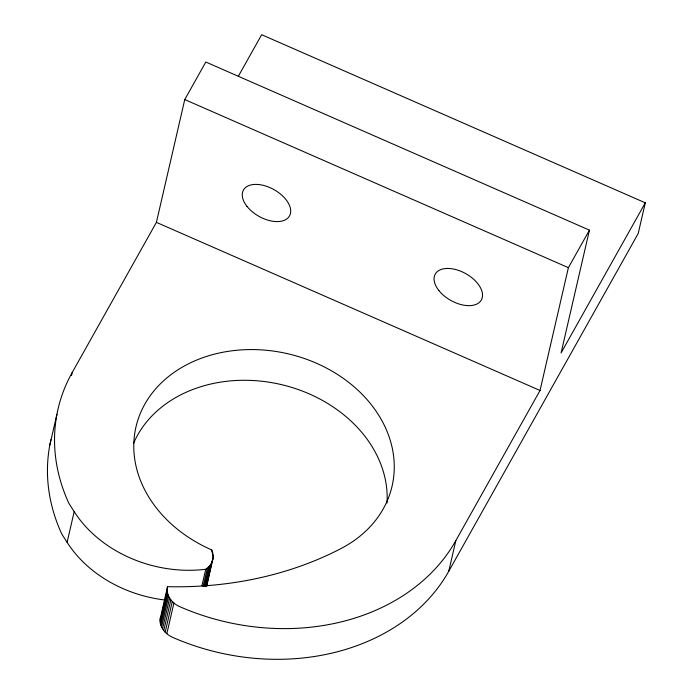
<?xml version="1.0" encoding="UTF-8"?>
<svg xmlns="http://www.w3.org/2000/svg" width="694" height="694" viewBox="0 0 694 694"><rect width="100%" height="100%" fill="white"/><g stroke="black" fill="none" stroke-linecap="round" stroke-linejoin="round"><path stroke-width="1.04" d="M238.354 76.245L261.655 34.7L645.29 202.813L638.202 233.514L448.74 571.309A211.392 169.709 13 0 1 172.728 637.387C165.103 634.177 158.432 626.04 160.444 617.382M71.499 375.567L72.202 372.496L156.41 222.366L184.76 99.554L205.806 62.026L589.44 230.139L568.386 267.667L540.036 390.479L455.837 540.609A211.392 169.709 13 0 1 179.815 606.686C172.147 603.52 165.554 595.331 167.532 586.682A334.595 268.621 13 0 0 341.127 548.486A131.435 105.523 13 0 0 354.009 386.714A131.435 105.523 13 0 0 155.656 388.874A131.435 105.523 13 0 0 211.661 549.9A21.878 17.567 13 0 1 213.162 557.126L206.586 586.551M49.855 444.915L56.951 414.214M164.599 599.954A119.073 95.59 13 0 1 67.101 542.344L74.189 511.643L68.845 503.271A211.392 169.709 13 0 1 72.202 372.496M160.132 619.282L167.532 586.682M160.097 621.208L167.185 590.507M160.314 623.151L167.401 592.45M160.8 625.086L167.887 594.385M161.537 626.977L168.625 596.276M162.526 628.816L169.614 598.115M163.741 630.568L170.837 599.868M165.181 632.217L172.268 601.516M166.82 633.743L173.908 603.043M201.954 585.667L205.736 569.288C209.397 566.981 212.234 563.233 212.971 558.922M203.073 586.577L207.333 568.152M204.27 586.326L208.764 566.877M205.285 585.944L210.013 565.48M205.866 586.482L211.063 563.97M206.491 586.248L213.11 557.594M448.74 571.309L455.837 540.609M589.44 230.139L561.082 352.942L645.29 202.813M184.76 99.554L568.386 267.667M156.41 222.366L540.036 390.479M67.101 542.344L61.757 533.972A211.392 169.709 13 0 1 50.966 439.658M211.661 549.9L213.162 557.126M133.43 443.631A131.435 105.523 13 0 1 281.183 384.563A131.435 105.523 13 0 1 387.009 503.037M205.736 569.288A119.073 95.59 13 0 1 74.189 511.643M247.029 206.413A26.424 15.337 29.3 0 0 288.73 217.109A26.424 15.337 29.3 0 0 263.703 185.445A26.424 15.337 29.3 0 0 247.029 206.413M438.842 290.474A26.424 15.337 29.3 0 0 480.543 301.17A26.424 15.337 29.3 0 0 455.524 269.498A26.424 15.337 29.3 0 0 438.842 290.474"/></g></svg>
